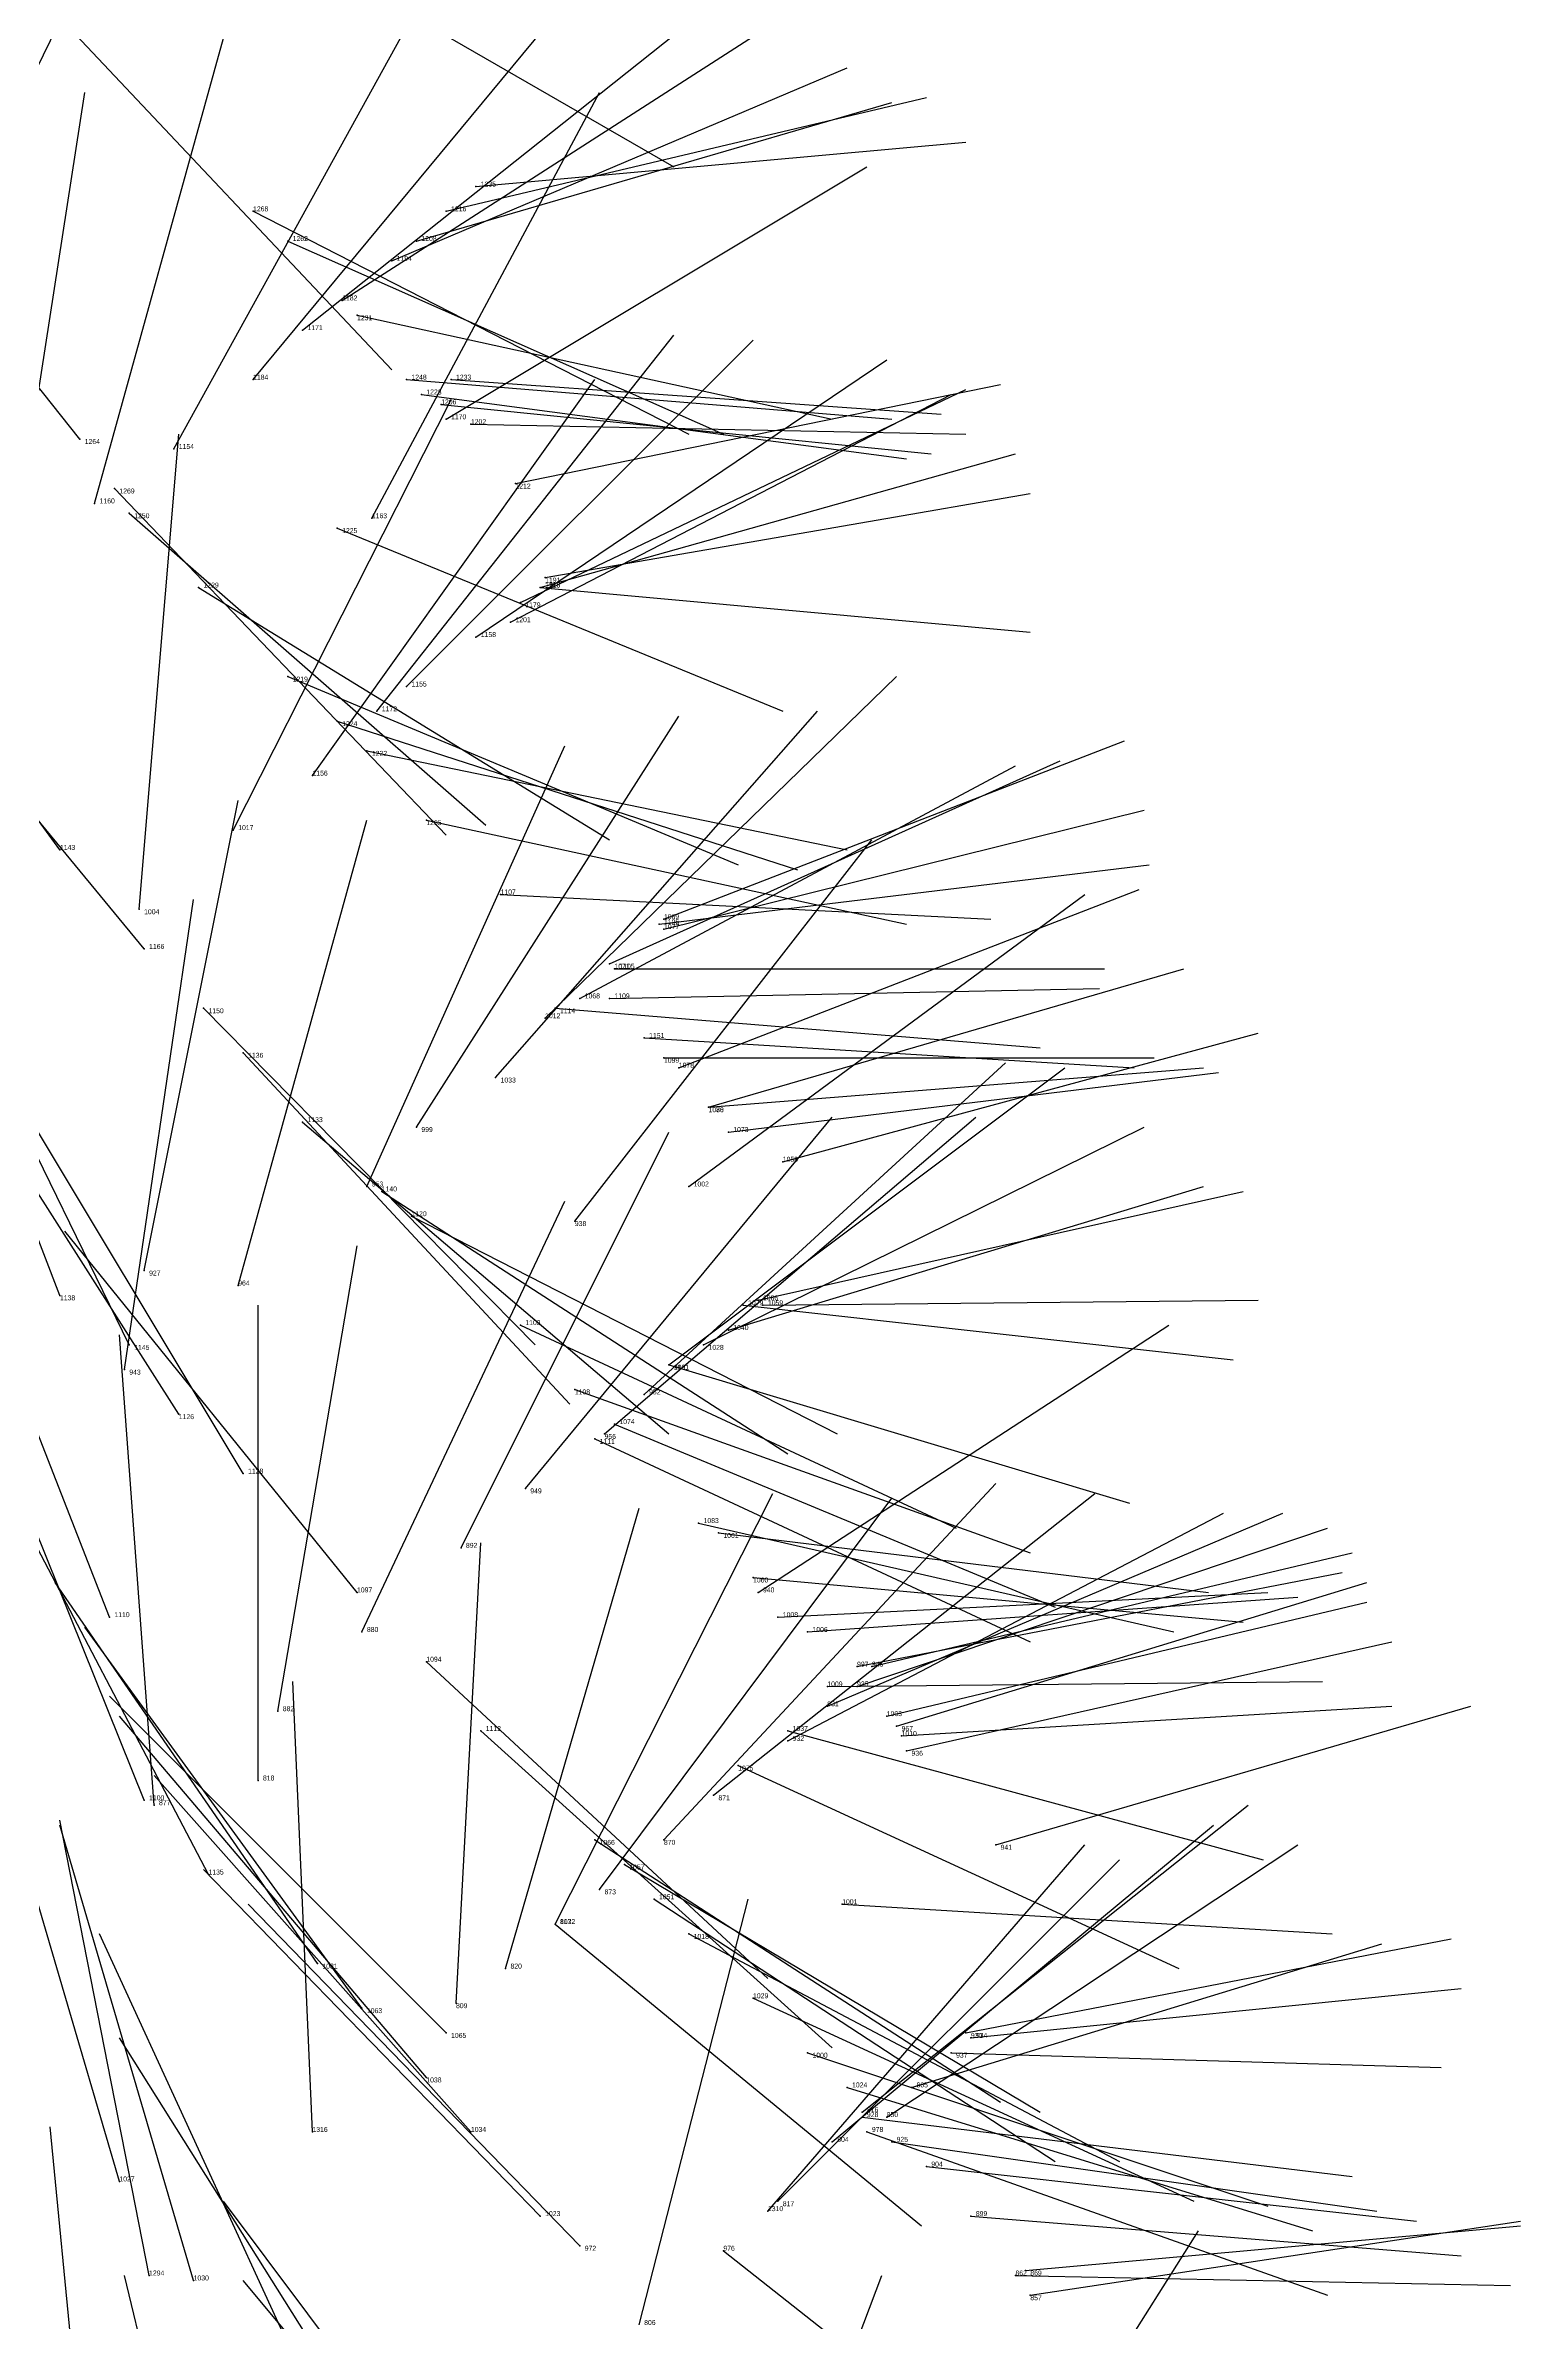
# Model space of a CAD drawing. Extents: x 59.1 to 70.8, y 600.3 to 605.1.
# Drawn here: x 68.2461 to 68.544, y 601.6975 to 602.1575 of the extents above; entities that cross this region are included whole.
import ezdxf

# ---------------------------------------------------------------- set-up
doc = ezdxf.new("R2010")
doc.units = 0
for name, color, linetype in [('Facilities', 3, 'CONTINUOUS'), ('Normals', 1, 'CONTINUOUS'), ('Source_points', 5, 'CONTINUOUS'), ('Text', 3, 'CONTINUOUS')]:
    doc.layers.add(name, color=color, linetype=linetype)

msp = doc.modelspace()

# ---------------------------------------------------------------- linework, layer by layer
at = {"layer": 'Facilities', "color": 3}
for p in [(68.333, 602.129, 447.499), (68.288, 602.124, 447.829), (68.327, 602.124, 447.42), (68.295, 602.118, 447.769), (68.321, 602.118, 447.343), (68.316, 602.114, 447.266), (68.306, 602.106, 447.191), (68.309, 602.103, 447.651), (68.298, 602.1, 447.114), (68.288, 602.09, 447.04), (68.319, 602.09, 447.589), (68.328, 602.09, 447.599), (68.322, 602.087, 447.529), (68.326, 602.085, 447.47), (68.327, 602.082, 447.112), (68.332, 602.081, 447.412), (68.253, 602.078, 447.844), (68.272, 602.076, 446.968), (68.26, 602.068, 447.786), (68.341, 602.069, 447.292), (68.256, 602.065, 446.895), (68.263, 602.063, 447.726), (68.312, 602.062, 446.821), (68.305, 602.06, 447.591), (68.277, 602.048, 447.666), (68.346, 602.048, 447.199), (68.346, 602.048, 447.362), (68.347, 602.05, 447.28), (68.342, 602.045, 447.122), (68.34, 602.041, 447.042), (68.333, 602.038, 446.968), (68.295, 602.03, 447.545), (68.319, 602.028, 446.892), (68.305, 602.021, 447.488), (68.313, 602.023, 446.814), (68.311, 602.015, 447.426), (68.3, 602.01, 446.74), (68.284, 601.999, 446.669), (68.323, 602.001, 447.368), (68.249, 601.995, 447.648), (68.265, 601.983, 446.6), (68.338, 601.986, 447.249), (68.37, 601.98, 447.065), (68.371, 601.981, 446.902), (68.371, 601.979, 446.984), (68.266, 601.975, 447.531), (68.36, 601.972, 446.829), (68.361, 601.971, 447.15), (68.354, 601.965, 446.752), (68.36, 601.965, 447.129), (68.278, 601.963, 447.469), (68.347, 601.961, 446.674), (68.349, 601.963, 447.236), (68.367, 601.957, 447.069), (68.286, 601.954, 447.412), (68.371, 601.953, 447.012), (68.374, 601.951, 446.773), (68.337, 601.949, 446.599), (68.38, 601.943, 446.953), (68.38, 601.943, 446.834), (68.298, 601.94, 447.351), (68.321, 601.939, 446.529), (68.384, 601.938, 446.892), (68.395, 601.932, 446.829), (68.311, 601.927, 446.453), (68.314, 601.926, 447.292), (68.376, 601.927, 446.525), (68.32, 601.921, 447.234), (68.353, 601.92, 446.375), (68.266, 601.91, 446.342), (68.249, 601.905, 447.409), (68.285, 601.907, 446.386), (68.387, 601.903, 446.929), (68.39, 601.904, 446.768), (68.391, 601.903, 446.85), (68.342, 601.899, 447.115), (68.384, 601.898, 446.694), (68.263, 601.895, 447.351), (68.372, 601.891, 446.537), (68.372, 601.891, 447.015), (68.379, 601.895, 446.614), (68.262, 601.89, 446.319), (68.353, 601.886, 447.056), (68.367, 601.885, 446.462), (68.273, 601.881, 447.291), (68.361, 601.879, 446.997), (68.357, 601.876, 447.104), (68.359, 601.877, 446.384), (68.286, 601.869, 447.231), (68.343, 601.866, 446.312), (68.378, 601.859, 446.877), (68.382, 601.857, 446.818), (68.33, 601.854, 446.239), (68.309, 601.845, 447.115), (68.389, 601.848, 446.759), (68.39, 601.845, 446.347), (68.259, 601.84, 447.202), (68.31, 601.837, 446.171), (68.394, 601.84, 446.702), (68.4, 601.837, 446.643), (68.323, 601.831, 447.053), (68.41, 601.83, 446.579), (68.413, 601.83, 446.501), (68.404, 601.826, 446.662), (68.404, 601.822, 446.344), (68.41, 601.826, 446.422), (68.293, 601.821, 446.099), (68.416, 601.82, 446.523), (68.418, 601.818, 446.405), (68.334, 601.817, 446.995), (68.396, 601.817, 446.747), (68.396, 601.815, 446.271), (68.419, 601.816, 446.582), (68.42, 601.813, 446.464), (68.386, 601.81, 446.829), (68.289, 601.807, 445.937), (68.381, 601.804, 446.197), (68.266, 601.803, 447.095), (68.268, 601.802, 446.03), (68.357, 601.795, 446.877), (68.371, 601.795, 446.123), (68.363, 601.79, 446.819), (68.438, 601.794, 446.359), (68.279, 601.788, 447.037), (68.358, 601.785, 446.048), (68.369, 601.783, 446.759), (68.407, 601.782, 446.52), (68.349, 601.778, 445.973), (68.349, 601.778, 446.929), (68.376, 601.776, 446.702), (68.301, 601.77, 446.977), (68.339, 601.769, 445.899), (68.389, 601.763, 446.641), (68.31, 601.761, 446.918), (68.329, 601.762, 445.825), (68.327, 601.756, 446.837), (68.432, 601.756, 446.286), (68.433, 601.755, 446.363), (68.4, 601.752, 446.583), (68.429, 601.752, 446.444), (68.323, 601.747, 446.859), (68.408, 601.745, 446.526), (68.421, 601.745, 446.131), (68.411, 601.74, 445.995), (68.3, 601.736, 445.761), (68.332, 601.736, 446.802), (68.411, 601.739, 446.467), (68.412, 601.736, 446.532), (68.416, 601.739, 446.057), (68.405, 601.734, 445.98), (68.417, 601.734, 446.408), (68.261, 601.726, 446.858), (68.424, 601.729, 446.347), (68.394, 601.722, 445.908), (68.346, 601.719, 446.741), (68.392, 601.72, 445.829), (68.433, 601.719, 446.289), (68.354, 601.713, 446.684), (68.383, 601.712, 446.627), (68.267, 601.707, 445.695), (68.442, 601.707, 446.23), (68.444, 601.708, 446.172), (68.276, 601.706, 446.797), (68.445, 601.703, 446.113)]:
    msp.add_point(p, dxfattribs=at)
at = {"layer": 'Normals', "color": 1}
for p, q in [((68.24, 602.144, 447.16), (68.283, 602.232, 447.138)), ((68.288, 602.182, 448.025), (68.373, 602.133, 448.044)), ((68.272, 602.076, 446.968), (68.32, 602.163, 446.954)), ((68.288, 602.09, 447.04), (68.351, 602.166, 447.022)), ((68.25, 602.162, 448.069), (68.316, 602.092, 448.095)), ((68.256, 602.065, 446.895), (68.282, 602.159, 446.872)), ((68.298, 602.1, 447.114), (68.376, 602.162, 447.102)), ((68.306, 602.106, 447.191), (68.39, 602.16, 447.186)), ((68.253, 602.078, 447.844), (68.194, 602.152, 447.812)), ((68.316, 602.114, 447.266), (68.408, 602.153, 447.263)), ((68.239, 602.051, 446.82), (68.254, 602.148, 446.799)), ((68.312, 602.062, 446.821), (68.358, 602.148, 446.799)), ((68.321, 602.118, 447.343), (68.417, 602.146, 447.341)), ((68.327, 602.124, 447.42), (68.424, 602.147, 447.416)), ((68.333, 602.129, 447.499), (68.432, 602.138, 447.507)), ((68.327, 602.082, 447.112), (68.412, 602.133, 447.105)), ((68.288, 602.124, 447.829), (68.376, 602.079, 447.848)), ((68.295, 602.118, 447.769), (68.383, 602.079, 447.795)), ((68.309, 602.103, 447.651), (68.405, 602.082, 447.67)), ((68.313, 602.023, 446.814), (68.373, 602.099, 446.789)), ((68.319, 602.028, 446.892), (68.389, 602.098, 446.877)), ((68.333, 602.038, 446.968), (68.416, 602.094, 446.962)), ((68.3, 602.01, 446.74), (68.357, 602.09, 446.719)), ((68.319, 602.09, 447.589), (68.417, 602.082, 447.605)), ((68.328, 602.09, 447.599), (68.427, 602.083, 447.613)), ((68.341, 602.069, 447.292), (68.439, 602.089, 447.294)), ((68.284, 601.999, 446.669), (68.328, 602.086, 446.646)), ((68.322, 602.087, 447.529), (68.42, 602.074, 447.543)), ((68.326, 602.085, 447.47), (68.425, 602.075, 447.48)), ((68.34, 602.041, 447.042), (68.429, 602.087, 447.039)), ((68.342, 602.045, 447.122), (68.432, 602.088, 447.121)), ((68.332, 602.081, 447.412), (68.432, 602.079, 447.419)), ((68.265, 601.983, 446.6), (68.273, 602.079, 446.572)), ((68.346, 602.048, 447.199), (68.442, 602.075, 447.203)), ((68.249, 601.995, 447.648), (68.192, 602.073, 447.623)), ((68.26, 602.068, 447.786), (68.327, 601.998, 447.813)), ((68.347, 602.05, 447.28), (68.445, 602.067, 447.283)), ((68.263, 602.063, 447.726), (68.335, 602, 447.757)), ((68.305, 602.06, 447.591), (68.395, 602.023, 447.612)), ((68.266, 601.975, 447.531), (68.205, 602.049, 447.501)), ((68.277, 602.048, 447.666), (68.36, 601.997, 447.69)), ((68.346, 602.048, 447.362), (68.445, 602.039, 447.369)), ((68.295, 602.03, 447.545), (68.386, 601.992, 447.563)), ((68.347, 601.961, 446.674), (68.418, 602.03, 446.658)), ((68.305, 602.021, 447.488), (68.398, 601.991, 447.508)), ((68.321, 601.939, 446.529), (68.374, 602.022, 446.512)), ((68.337, 601.949, 446.599), (68.402, 602.023, 446.583)), ((68.311, 601.927, 446.453), (68.351, 602.016, 446.432)), ((68.371, 601.981, 446.902), (68.464, 602.017, 446.901)), ((68.311, 602.015, 447.426), (68.408, 601.995, 447.438)), ((68.354, 601.965, 446.752), (68.442, 602.012, 446.745)), ((68.36, 601.972, 446.829), (68.451, 602.013, 446.824)), ((68.266, 601.91, 446.342), (68.285, 602.005, 446.317)), ((68.371, 601.979, 446.984), (68.468, 602.003, 446.992)), ((68.285, 601.907, 446.386), (68.311, 602.001, 446.364)), ((68.323, 602.001, 447.368), (68.42, 601.98, 447.381)), ((68.353, 601.92, 446.375), (68.413, 601.997, 446.353)), ((68.249, 601.905, 447.409), (68.215, 601.993, 447.377)), ((68.37, 601.98, 447.065), (68.469, 601.992, 447.074)), ((68.262, 601.89, 446.319), (68.276, 601.985, 446.29)), ((68.338, 601.986, 447.249), (68.437, 601.981, 447.262)), ((68.374, 601.951, 446.773), (68.467, 601.987, 446.766)), ((68.376, 601.927, 446.525), (68.456, 601.986, 446.516)), ((68.263, 601.895, 447.351), (68.221, 601.981, 447.322)), ((68.361, 601.971, 447.15), (68.46, 601.971, 447.162)), ((68.38, 601.943, 446.834), (68.476, 601.971, 446.831)), ((68.36, 601.965, 447.129), (68.459, 601.967, 447.141)), ((68.273, 601.881, 447.291), (68.222, 601.961, 447.259)), ((68.278, 601.963, 447.469), (68.345, 601.895, 447.498)), ((68.349, 601.963, 447.236), (68.447, 601.955, 447.253)), ((68.367, 601.957, 447.069), (68.466, 601.951, 447.083)), ((68.395, 601.932, 446.829), (68.491, 601.958, 446.828)), ((68.286, 601.954, 447.412), (68.352, 601.883, 447.437)), ((68.367, 601.885, 446.462), (68.44, 601.952, 446.451)), ((68.371, 601.953, 447.012), (68.47, 601.953, 447.023)), ((68.372, 601.891, 446.537), (68.452, 601.951, 446.531)), ((68.38, 601.943, 446.953), (68.48, 601.951, 446.958)), ((68.286, 601.869, 447.231), (68.238, 601.949, 447.195)), ((68.384, 601.938, 446.892), (68.483, 601.95, 446.899)), ((68.298, 601.94, 447.351), (68.372, 601.877, 447.375)), ((68.33, 601.854, 446.239), (68.372, 601.938, 446.205)), ((68.343, 601.866, 446.312), (68.405, 601.941, 446.288)), ((68.359, 601.877, 446.384), (68.434, 601.941, 446.367)), ((68.379, 601.895, 446.614), (68.468, 601.939, 446.608)), ((68.259, 601.84, 447.202), (68.225, 601.927, 447.167)), ((68.31, 601.837, 446.171), (68.351, 601.924, 446.143)), ((68.314, 601.926, 447.292), (68.396, 601.873, 447.316)), ((68.384, 601.898, 446.694), (68.48, 601.927, 446.694)), ((68.39, 601.904, 446.768), (68.488, 601.926, 446.768)), ((68.32, 601.921, 447.234), (68.406, 601.877, 447.261)), ((68.309, 601.845, 447.115), (68.25, 601.918, 447.079)), ((68.293, 601.821, 446.099), (68.309, 601.915, 446.069)), ((68.289, 601.807, 445.937), (68.289, 601.903, 445.908)), ((68.387, 601.903, 446.929), (68.486, 601.892, 446.942)), ((68.391, 601.903, 446.85), (68.491, 601.904, 446.858)), ((68.268, 601.802, 446.03), (68.261, 601.897, 446.001)), ((68.342, 601.899, 447.115), (68.43, 601.858, 447.137)), ((68.39, 601.845, 446.347), (68.473, 601.899, 446.331)), ((68.372, 601.891, 447.015), (68.465, 601.863, 447.037)), ((68.266, 601.803, 447.095), (68.231, 601.89, 447.061)), ((68.353, 601.886, 447.056), (68.445, 601.853, 447.078)), ((68.361, 601.879, 446.997), (68.45, 601.842, 447.024)), ((68.357, 601.876, 447.104), (68.445, 601.835, 447.129)), ((68.279, 601.788, 447.037), (68.236, 601.87, 446.999)), ((68.349, 601.778, 445.973), (68.393, 601.865, 445.949)), ((68.358, 601.785, 446.048), (68.417, 601.864, 446.033)), ((68.371, 601.795, 446.123), (68.438, 601.867, 446.107)), ((68.381, 601.804, 446.197), (68.458, 601.865, 446.181)), ((68.339, 601.769, 445.899), (68.366, 601.862, 445.875)), ((68.378, 601.859, 446.877), (68.474, 601.837, 446.892)), ((68.396, 601.815, 446.271), (68.484, 601.861, 446.26)), ((68.404, 601.822, 446.344), (68.496, 601.861, 446.337)), ((68.329, 601.762, 445.825), (68.334, 601.855, 445.788)), ((68.382, 601.857, 446.818), (68.481, 601.845, 446.825)), ((68.41, 601.826, 446.422), (68.505, 601.858, 446.417)), ((68.413, 601.83, 446.501), (68.51, 601.853, 446.502)), ((68.301, 601.77, 446.977), (68.248, 601.847, 446.941)), ((68.389, 601.848, 446.759), (68.488, 601.839, 446.77)), ((68.394, 601.84, 446.702), (68.493, 601.845, 446.711)), ((68.41, 601.83, 446.579), (68.508, 601.849, 446.586)), ((68.418, 601.818, 446.405), (68.513, 601.847, 446.4)), ((68.4, 601.837, 446.643), (68.499, 601.844, 446.652)), ((68.416, 601.82, 446.523), (68.513, 601.843, 446.525)), ((68.31, 601.761, 446.918), (68.254, 601.838, 446.888)), ((68.42, 601.813, 446.464), (68.518, 601.835, 446.462)), ((68.3, 601.736, 445.761), (68.296, 601.827, 445.721)), ((68.323, 601.831, 447.053), (68.392, 601.767, 447.086)), ((68.404, 601.826, 446.662), (68.504, 601.827, 446.671)), ((68.327, 601.756, 446.837), (68.259, 601.824, 446.81)), ((68.419, 601.816, 446.582), (68.518, 601.822, 446.593)), ((68.438, 601.794, 446.359), (68.534, 601.822, 446.352)), ((68.261, 601.726, 446.858), (68.234, 601.818, 446.829)), ((68.323, 601.747, 446.859), (68.261, 601.82, 446.831)), ((68.334, 601.817, 446.995), (68.405, 601.753, 447.023)), ((68.396, 601.817, 446.747), (68.492, 601.791, 446.761)), ((68.386, 601.81, 446.829), (68.475, 601.769, 446.851)), ((68.332, 601.736, 446.802), (68.268, 601.808, 446.777)), ((68.267, 601.707, 445.695), (68.249, 601.799, 445.66)), ((68.411, 601.74, 445.995), (68.489, 601.802, 445.986)), ((68.276, 601.706, 446.797), (68.249, 601.798, 446.769)), ((68.357, 601.795, 446.877), (68.439, 601.742, 446.899)), ((68.405, 601.734, 445.98), (68.482, 601.798, 445.973)), ((68.363, 601.79, 446.819), (68.447, 601.74, 446.84)), ((68.392, 601.72, 445.829), (68.456, 601.794, 445.807)), ((68.394, 601.722, 445.908), (68.463, 601.791, 445.886)), ((68.416, 601.739, 446.057), (68.499, 601.794, 446.049)), ((68.346, 601.719, 446.741), (68.278, 601.789, 446.718)), ((68.354, 601.713, 446.684), (68.287, 601.782, 446.658)), ((68.366, 601.697, 445.684), (68.388, 601.783, 445.639)), ((68.369, 601.783, 446.759), (68.45, 601.73, 446.784)), ((68.407, 601.782, 446.52), (68.506, 601.776, 446.529)), ((68.297, 601.689, 446.738), (68.257, 601.776, 446.71)), ((68.349, 601.778, 446.929), (68.423, 601.717, 446.955)), ((68.376, 601.776, 446.702), (68.463, 601.73, 446.721)), ((68.421, 601.745, 446.131), (68.516, 601.774, 446.124)), ((68.432, 601.756, 446.286), (68.53, 601.775, 446.287)), ((68.389, 601.763, 446.641), (68.478, 601.722, 446.661)), ((68.433, 601.755, 446.363), (68.532, 601.765, 446.361)), ((68.312, 601.674, 446.68), (68.261, 601.755, 446.651)), ((68.4, 601.752, 446.583), (68.493, 601.721, 446.603)), ((68.429, 601.752, 446.444), (68.528, 601.749, 446.454)), ((68.408, 601.745, 446.526), (68.502, 601.716, 446.545)), ((68.256, 601.644, 446.593), (68.247, 601.737, 446.558)), ((68.411, 601.739, 446.467), (68.51, 601.727, 446.476)), ((68.412, 601.736, 446.532), (68.505, 601.703, 446.549)), ((68.417, 601.734, 446.408), (68.515, 601.72, 446.421)), ((68.424, 601.729, 446.347), (68.523, 601.718, 446.355)), ((68.339, 601.646, 446.563), (68.282, 601.722, 446.533)), ((68.433, 601.719, 446.289), (68.532, 601.711, 446.297)), ((68.444, 601.708, 446.172), (68.544, 601.717, 446.171)), ((68.445, 601.703, 446.113), (68.544, 601.718, 446.114)), ((68.383, 601.712, 446.627), (68.459, 601.652, 446.651)), ((68.427, 601.634, 445.443), (68.479, 601.716, 445.417)), ((68.284, 601.617, 446.535), (68.262, 601.707, 446.498)), ((68.381, 601.617, 445.296), (68.415, 601.707, 445.269)), ((68.442, 601.707, 446.23), (68.542, 601.705, 446.232)), ((68.347, 601.633, 446.506), (68.286, 601.706, 446.475))]:
    msp.add_line(p, q, dxfattribs=at)
at = {"layer": 'Source_points', "color": 5}
for p in [(68.333, 602.129, 447.499), (68.288, 602.124, 447.829), (68.327, 602.124, 447.42), (68.295, 602.118, 447.769), (68.321, 602.118, 447.343), (68.316, 602.114, 447.266), (68.306, 602.106, 447.191), (68.309, 602.103, 447.651), (68.298, 602.1, 447.114), (68.288, 602.09, 447.04), (68.319, 602.09, 447.589), (68.328, 602.09, 447.599), (68.322, 602.087, 447.529), (68.326, 602.085, 447.47), (68.327, 602.082, 447.112), (68.332, 602.081, 447.412), (68.253, 602.078, 447.844), (68.272, 602.076, 446.968), (68.26, 602.068, 447.786), (68.341, 602.069, 447.292), (68.256, 602.065, 446.895), (68.263, 602.063, 447.726), (68.312, 602.062, 446.821), (68.305, 602.06, 447.591), (68.277, 602.048, 447.666), (68.346, 602.048, 447.199), (68.346, 602.048, 447.362), (68.347, 602.05, 447.28), (68.342, 602.045, 447.122), (68.34, 602.041, 447.042), (68.333, 602.038, 446.968), (68.295, 602.03, 447.545), (68.319, 602.028, 446.892), (68.305, 602.021, 447.488), (68.313, 602.023, 446.814), (68.311, 602.015, 447.426), (68.3, 602.01, 446.74), (68.284, 601.999, 446.669), (68.323, 602.001, 447.368), (68.249, 601.995, 447.648), (68.265, 601.983, 446.6), (68.338, 601.986, 447.249), (68.37, 601.98, 447.065), (68.371, 601.981, 446.902), (68.371, 601.979, 446.984), (68.266, 601.975, 447.531), (68.36, 601.972, 446.829), (68.361, 601.971, 447.15), (68.354, 601.965, 446.752), (68.36, 601.965, 447.129), (68.278, 601.963, 447.469), (68.347, 601.961, 446.674), (68.349, 601.963, 447.236), (68.367, 601.957, 447.069), (68.286, 601.954, 447.412), (68.371, 601.953, 447.012), (68.374, 601.951, 446.773), (68.337, 601.949, 446.599), (68.38, 601.943, 446.953), (68.38, 601.943, 446.834), (68.298, 601.94, 447.351), (68.321, 601.939, 446.529), (68.384, 601.938, 446.892), (68.395, 601.932, 446.829), (68.311, 601.927, 446.453), (68.314, 601.926, 447.292), (68.376, 601.927, 446.525), (68.32, 601.921, 447.234), (68.353, 601.92, 446.375), (68.266, 601.91, 446.342), (68.249, 601.905, 447.409), (68.285, 601.907, 446.386), (68.387, 601.903, 446.929), (68.39, 601.904, 446.768), (68.391, 601.903, 446.85), (68.342, 601.899, 447.115), (68.384, 601.898, 446.694), (68.263, 601.895, 447.351), (68.372, 601.891, 446.537), (68.372, 601.891, 447.015), (68.379, 601.895, 446.614), (68.262, 601.89, 446.319), (68.353, 601.886, 447.056), (68.367, 601.885, 446.462), (68.273, 601.881, 447.291), (68.361, 601.879, 446.997), (68.357, 601.876, 447.104), (68.359, 601.877, 446.384), (68.286, 601.869, 447.231), (68.343, 601.866, 446.312), (68.378, 601.859, 446.877), (68.382, 601.857, 446.818), (68.33, 601.854, 446.239), (68.309, 601.845, 447.115), (68.389, 601.848, 446.759), (68.39, 601.845, 446.347), (68.259, 601.84, 447.202), (68.31, 601.837, 446.171), (68.394, 601.84, 446.702), (68.4, 601.837, 446.643), (68.323, 601.831, 447.053), (68.41, 601.83, 446.579), (68.413, 601.83, 446.501), (68.404, 601.826, 446.662), (68.404, 601.822, 446.344), (68.41, 601.826, 446.422), (68.293, 601.821, 446.099), (68.416, 601.82, 446.523), (68.418, 601.818, 446.405), (68.334, 601.817, 446.995), (68.396, 601.817, 446.747), (68.396, 601.815, 446.271), (68.419, 601.816, 446.582), (68.42, 601.813, 446.464), (68.386, 601.81, 446.829), (68.289, 601.807, 445.937), (68.381, 601.804, 446.197), (68.266, 601.803, 447.095), (68.268, 601.802, 446.03), (68.357, 601.795, 446.877), (68.371, 601.795, 446.123), (68.363, 601.79, 446.819), (68.438, 601.794, 446.359), (68.279, 601.788, 447.037), (68.358, 601.785, 446.048), (68.369, 601.783, 446.759), (68.407, 601.782, 446.52), (68.349, 601.778, 445.973), (68.349, 601.778, 446.929), (68.376, 601.776, 446.702), (68.301, 601.77, 446.977), (68.339, 601.769, 445.899), (68.389, 601.763, 446.641), (68.31, 601.761, 446.918), (68.329, 601.762, 445.825), (68.327, 601.756, 446.837), (68.432, 601.756, 446.286), (68.433, 601.755, 446.363), (68.4, 601.752, 446.583), (68.429, 601.752, 446.444), (68.323, 601.747, 446.859), (68.408, 601.745, 446.526), (68.421, 601.745, 446.131), (68.411, 601.74, 445.995), (68.3, 601.736, 445.761), (68.332, 601.736, 446.802), (68.411, 601.739, 446.467), (68.412, 601.736, 446.532), (68.416, 601.739, 446.057), (68.405, 601.734, 445.98), (68.417, 601.734, 446.408), (68.261, 601.726, 446.858), (68.424, 601.729, 446.347), (68.394, 601.722, 445.908), (68.346, 601.719, 446.741), (68.392, 601.72, 445.829), (68.433, 601.719, 446.289), (68.354, 601.713, 446.684), (68.383, 601.712, 446.627), (68.267, 601.707, 445.695), (68.442, 601.707, 446.23), (68.444, 601.708, 446.172), (68.276, 601.706, 446.797), (68.445, 601.703, 446.113)]:
    msp.add_point(p, dxfattribs=at)

# ---------------------------------------------------------------- texts
at = {"layer": 'Text', "color": 3}
for s, p in [('1235', (68.334, 602.129, 447.499)), ('1268', (68.288, 602.124, 447.829)), ('1216', (68.328, 602.124, 447.42)), ('1262', (68.296, 602.118, 447.769)), ('1208', (68.322, 602.118, 447.343)), ('1194', (68.317, 602.114, 447.266)), ('1182', (68.306, 602.106, 447.191)), ('1231', (68.309, 602.102, 447.651)), ('1171', (68.299, 602.1, 447.114)), ('1184', (68.288, 602.09, 447.04)), ('1248', (68.32, 602.09, 447.589)), ('1233', (68.329, 602.09, 447.599)), ('1228', (68.323, 602.087, 447.529)), ('1206', (68.326, 602.085, 447.47)), ('1170', (68.328, 602.082, 447.112)), ('1202', (68.332, 602.081, 447.412)), ('1264', (68.254, 602.077, 447.844)), ('1154', (68.273, 602.076, 446.968)), ('1160', (68.257, 602.065, 446.895)), ('1269', (68.261, 602.067, 447.786)), ('1212', (68.341, 602.068, 447.292)), ('1250', (68.264, 602.062, 447.726)), ('1163', (68.312, 602.062, 446.821)), ('1225', (68.306, 602.059, 447.591)), ('1229', (68.278, 602.048, 447.666)), ('1191', (68.347, 602.049, 447.28)), ('1218', (68.347, 602.048, 447.362)), ('1175', (68.347, 602.048, 447.199)), ('1179', (68.343, 602.044, 447.122)), ('1158', (68.334, 602.038, 446.968)), ('1201', (68.341, 602.041, 447.042)), ('1219', (68.296, 602.029, 447.545)), ('1155', (68.32, 602.028, 446.892)), ('1224', (68.306, 602.02, 447.488)), ('1172', (68.314, 602.023, 446.814)), ('1156', (68.3, 602.01, 446.74)), ('1222', (68.312, 602.014, 447.426)), ('1017', (68.285, 601.999, 446.669)), ('1205', (68.323, 602, 447.368)), ('1143', (68.249, 601.995, 447.648)), ('1004', (68.266, 601.982, 446.6)), ('1107', (68.338, 601.986, 447.249)), ('1069', (68.371, 601.981, 446.902)), ('1106', (68.371, 601.98, 447.065)), ('1077', (68.371, 601.979, 446.984)), ('1166', (68.267, 601.975, 447.531)), ('1071', (68.361, 601.971, 446.829)), ('1105', (68.362, 601.971, 447.15)), ('1068', (68.355, 601.965, 446.752)), ('1109', (68.361, 601.965, 447.129)), ('1150', (68.279, 601.962, 447.469)), ('1012', (68.347, 601.961, 446.674)), ('1114', (68.35, 601.962, 447.236)), ('1151', (68.368, 601.957, 447.069)), ('1136', (68.287, 601.953, 447.412)), ('1099', (68.371, 601.952, 447.012)), ('1078', (68.374, 601.951, 446.773)), ('1033', (68.338, 601.948, 446.599)), ('1076', (68.38, 601.942, 446.953)), ('1080', (68.38, 601.942, 446.834)), ('1133', (68.299, 601.94, 447.351)), ('999', (68.322, 601.938, 446.529)), ('1073', (68.385, 601.938, 446.892)), ('1058', (68.395, 601.932, 446.829)), ('953', (68.312, 601.927, 446.453)), ('1002', (68.377, 601.927, 446.525)), ('1140', (68.314, 601.926, 447.292)), ('1120', (68.32, 601.921, 447.234)), ('938', (68.353, 601.919, 446.375)), ('927', (68.267, 601.909, 446.342)), ('1138', (68.249, 601.904, 447.409)), ('964', (68.285, 601.907, 446.386)), ('1086', (68.391, 601.904, 446.768)), ('1079', (68.388, 601.903, 446.929)), ('1059', (68.392, 601.903, 446.85)), ('1103', (68.343, 601.899, 447.115)), ('1040', (68.385, 601.898, 446.694)), ('1145', (68.264, 601.894, 447.351)), ('996', (68.373, 601.89, 446.537)), ('1101', (68.373, 601.89, 447.015)), ('1028', (68.38, 601.894, 446.614)), ('943', (68.263, 601.889, 446.319)), ('1108', (68.353, 601.885, 447.056)), ('952', (68.368, 601.885, 446.462)), ('1126', (68.273, 601.88, 447.291)), ('1074', (68.362, 601.879, 446.997)), ('1111', (68.358, 601.875, 447.104)), ('956', (68.359, 601.876, 446.384)), ('1128', (68.287, 601.869, 447.231)), ('949', (68.344, 601.865, 446.312)), ('1083', (68.379, 601.859, 446.877)), ('892', (68.331, 601.854, 446.239)), ('1061', (68.383, 601.856, 446.818)), ('1097', (68.309, 601.845, 447.115)), ('1060', (68.389, 601.847, 446.759)), ('940', (68.391, 601.845, 446.347)), ('1110', (68.26, 601.84, 447.202)), ('1008', (68.395, 601.84, 446.702)), ('880', (68.311, 601.837, 446.171)), ('1006', (68.401, 601.837, 446.643)), ('1094', (68.323, 601.831, 447.053)), ('1009', (68.404, 601.826, 446.662)), ('997', (68.41, 601.83, 446.579)), ('935', (68.41, 601.826, 446.422)), ('946', (68.413, 601.83, 446.501)), ('882', (68.294, 601.821, 446.099)), ('931', (68.404, 601.822, 446.344)), ('1112', (68.335, 601.817, 446.995)), ('1037', (68.397, 601.817, 446.747)), ('1003', (68.416, 601.82, 446.523)), ('967', (68.419, 601.817, 446.405)), ('932', (68.397, 601.815, 446.271)), ('1010', (68.419, 601.816, 446.582)), ('936', (68.421, 601.812, 446.464)), ('1075', (68.386, 601.809, 446.829)), ('1100', (68.267, 601.803, 447.095)), ('818', (68.29, 601.807, 445.937)), ('871', (68.382, 601.803, 446.197)), ('877', (68.269, 601.802, 446.03)), ('1066', (68.358, 601.794, 446.877)), ('870', (68.371, 601.794, 446.123)), ('1057', (68.364, 601.789, 446.819)), ('941', (68.439, 601.793, 446.359)), ('1135', (68.279, 601.788, 447.037)), ('873', (68.359, 601.784, 446.048)), ('1051', (68.37, 601.783, 446.759)), ('1001', (68.407, 601.782, 446.52)), ('813', (68.35, 601.778, 445.973)), ('1072', (68.35, 601.778, 446.929)), ('1018', (68.377, 601.775, 446.702)), ('1081', (68.302, 601.769, 446.977)), ('820', (68.34, 601.769, 445.899)), ('1029', (68.389, 601.763, 446.641)), ('1063', (68.311, 601.76, 446.918)), ('809', (68.329, 601.761, 445.825)), ('1065', (68.328, 601.755, 446.837)), ('930', (68.433, 601.755, 446.286)), ('934', (68.434, 601.755, 446.363)), ('1000', (68.401, 601.751, 446.583)), ('937', (68.43, 601.751, 446.444)), ('1038', (68.323, 601.746, 446.859)), ('1024', (68.409, 601.745, 446.526)), ('865', (68.422, 601.745, 446.131)), ('816', (68.412, 601.74, 445.995)), ('928', (68.412, 601.739, 446.467)), ('850', (68.416, 601.739, 446.057)), ('1316', (68.3, 601.736, 445.761)), ('1034', (68.332, 601.736, 446.802)), ('804', (68.406, 601.734, 445.98)), ('978', (68.413, 601.736, 446.532)), ('925', (68.418, 601.734, 446.408)), ('904', (68.425, 601.729, 446.347)), ('1027', (68.261, 601.726, 446.858)), ('1310', (68.392, 601.72, 445.829)), ('817', (68.395, 601.721, 445.908)), ('1023', (68.347, 601.719, 446.741)), ('899', (68.434, 601.719, 446.289)), ('972', (68.355, 601.712, 446.684)), ('976', (68.383, 601.712, 446.627)), ('1294', (68.267, 601.707, 445.695)), ('1030', (68.276, 601.706, 446.797)), ('862', (68.442, 601.707, 446.23)), ('869', (68.445, 601.707, 446.172)), ('857', (68.445, 601.702, 446.113)), ('806', (68.367, 601.697, 445.684))]:
    msp.add_text(s, height=0.001, dxfattribs=at).set_placement(p)

doc.saveas('drawing.dxf')
